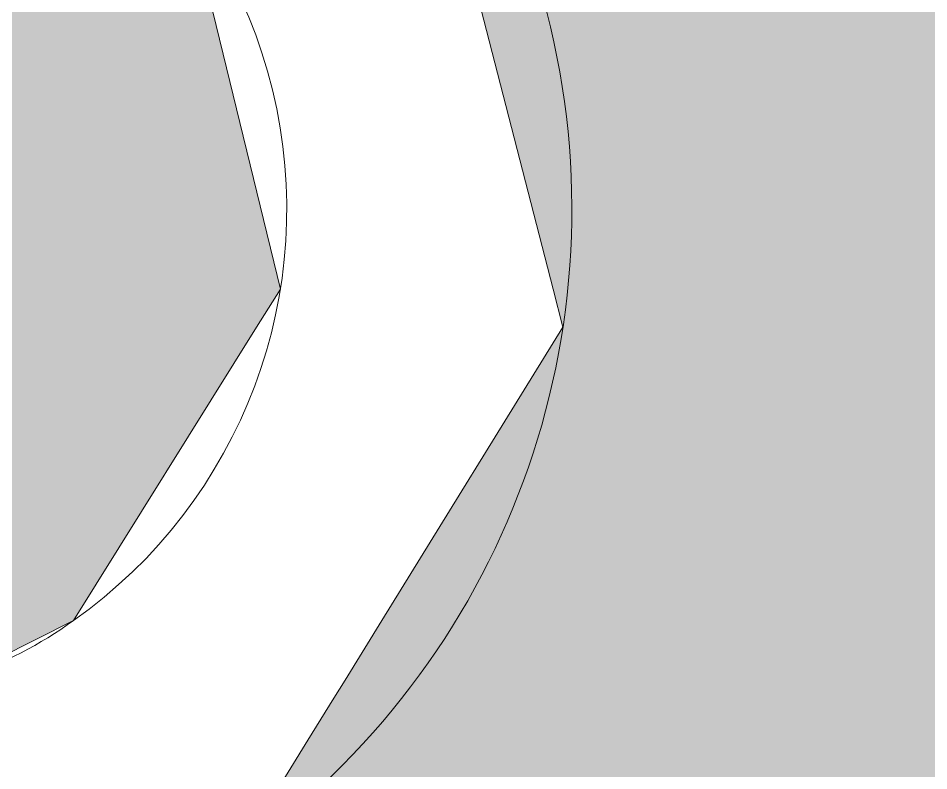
# Paper-space layout '1' of a CAD drawing. Header units: millimetres. Extents: x 1 to 31501, y 3 to 22278.
# Drawn here: x 16673.8 to 16744.8, y 2136.4 to 2195.1 of the extents above; entities that cross this region are included whole.
import ezdxf

# ---------------------------------------------------------------- set-up
doc = ezdxf.new("R2010")
doc.units = ezdxf.units.MM
doc.header["$MEASUREMENT"] = 0
doc.layers.add('NKB-LOGO', color=1, linetype='Continuous', lineweight=13)
doc.layers.add('NKB-SIGN', color=1, linetype='Continuous', lineweight=18)

# ---------------------------------------------------------------- blocks, each defined once
blk = doc.blocks.new('*U5')
at = {"layer": 'NKB-LOGO', "color": 1, "linetype": 'Continuous'}
for p, q in [((267.767, 177.735), (269.848, 169.183)), ((274.339, 177.735), (276.545, 169.183)), ((269.848, 169.183), (269.263, 168.246)), ((276.545, 169.183), (276.786, 168.246)), ((269.263, 168.246), (264.769, 161.045)), ((276.786, 168.246), (272.338, 161.045)), ((264.769, 161.045), (261.852, 159.583)), ((272.338, 161.045), (271.435, 159.583)), ((271.435, 159.583), (271.159, 159.136)), ((271.159, 159.136), (270.526, 158.111)), ((270.526, 158.111), (268.997, 155.636))]:
    blk.add_line(p, q, dxfattribs=at)
for points in [[(214.093, 177.735), (214.093, 169.183), (269.848, 169.183)], [(274.339, 177.735), (276.545, 169.183), (327.945, 169.183)], [(214.093, 169.183), (214.093, 168.246), (269.263, 168.246)], [(276.545, 169.183), (276.786, 168.246), (327.945, 168.246)], [(214.093, 168.246), (214.093, 161.045), (264.769, 161.045)], [(276.786, 168.246), (272.338, 161.045), (327.945, 161.045)], [(272.338, 161.045), (271.435, 159.583), (327.945, 159.583)], [(271.435, 159.583), (271.159, 159.136), (327.945, 159.136)], [(271.159, 159.136), (270.526, 158.111), (327.945, 158.111)], [(270.526, 158.111), (268.997, 155.636), (327.945, 155.636)]]:
    blk.add_solid(points, dxfattribs=at)
at = {"layer": 'NKB-LOGO', "color": 1, "linetype": 'Continuous', "extrusion": (0, 0, -1)}
for points in [[(-214.093, 177.735), (-267.767, 177.735), (-269.848, 169.183)], [(-274.339, 177.735), (-327.945, 177.735), (-327.945, 169.183)], [(-214.093, 169.183), (-269.848, 169.183), (-269.263, 168.246)], [(-276.545, 169.183), (-327.945, 169.183), (-327.945, 168.246)], [(-214.093, 168.246), (-269.263, 168.246), (-264.769, 161.045)], [(-276.786, 168.246), (-327.945, 168.246), (-327.945, 161.045)], [(-214.093, 161.045), (-264.769, 161.045), (-261.852, 159.583)], [(-272.338, 161.045), (-327.945, 161.045), (-327.945, 159.583)], [(-271.435, 159.583), (-327.945, 159.583), (-327.945, 159.136)], [(-271.159, 159.136), (-327.945, 159.136), (-327.945, 158.111)], [(-270.526, 158.111), (-327.945, 158.111), (-327.945, 155.636)]]:
    blk.add_solid(points, dxfattribs=at)
blk = doc.blocks.new('22222')
at = {"layer": 'NKB-LOGO', "color": 1}
blk.add_lwpolyline([(259.758, 190.399), (209.093, 190.399, 0.414214), (207.093, 188.399), (207.093, 122.399, 0.414214), (209.093, 120.399), (259.786, 120.399, 0.694461), (268.805, 155.326, 0.690518)], format="xyb", close=True, dxfattribs=at)
for centre, radius, start, end in [((257.638, 171.149), 12.367, 305.2131, 82.1342), ((258.881, 169.153), 10.02, 271.4964, 305.9856)]:
    blk.add_arc(centre, radius, start, end, dxfattribs=at)
at = {"layer": 'NKB-LOGO', "color": 1, "linetype": 'Continuous'}
blk.add_blockref('*U5', (0, 0), dxfattribs=at)

psp = doc.layouts.new('1')

# ---------------------------------------------------------------- block references
at = {"layer": 'NKB-SIGN', "xscale": 3.176814373185165, "yscale": 3.176814373185165, "zscale": 3.176814373185165}
psp.add_blockref('22222', (15836.955, 1636.548), dxfattribs=at)

doc.saveas('drawing.dxf')
